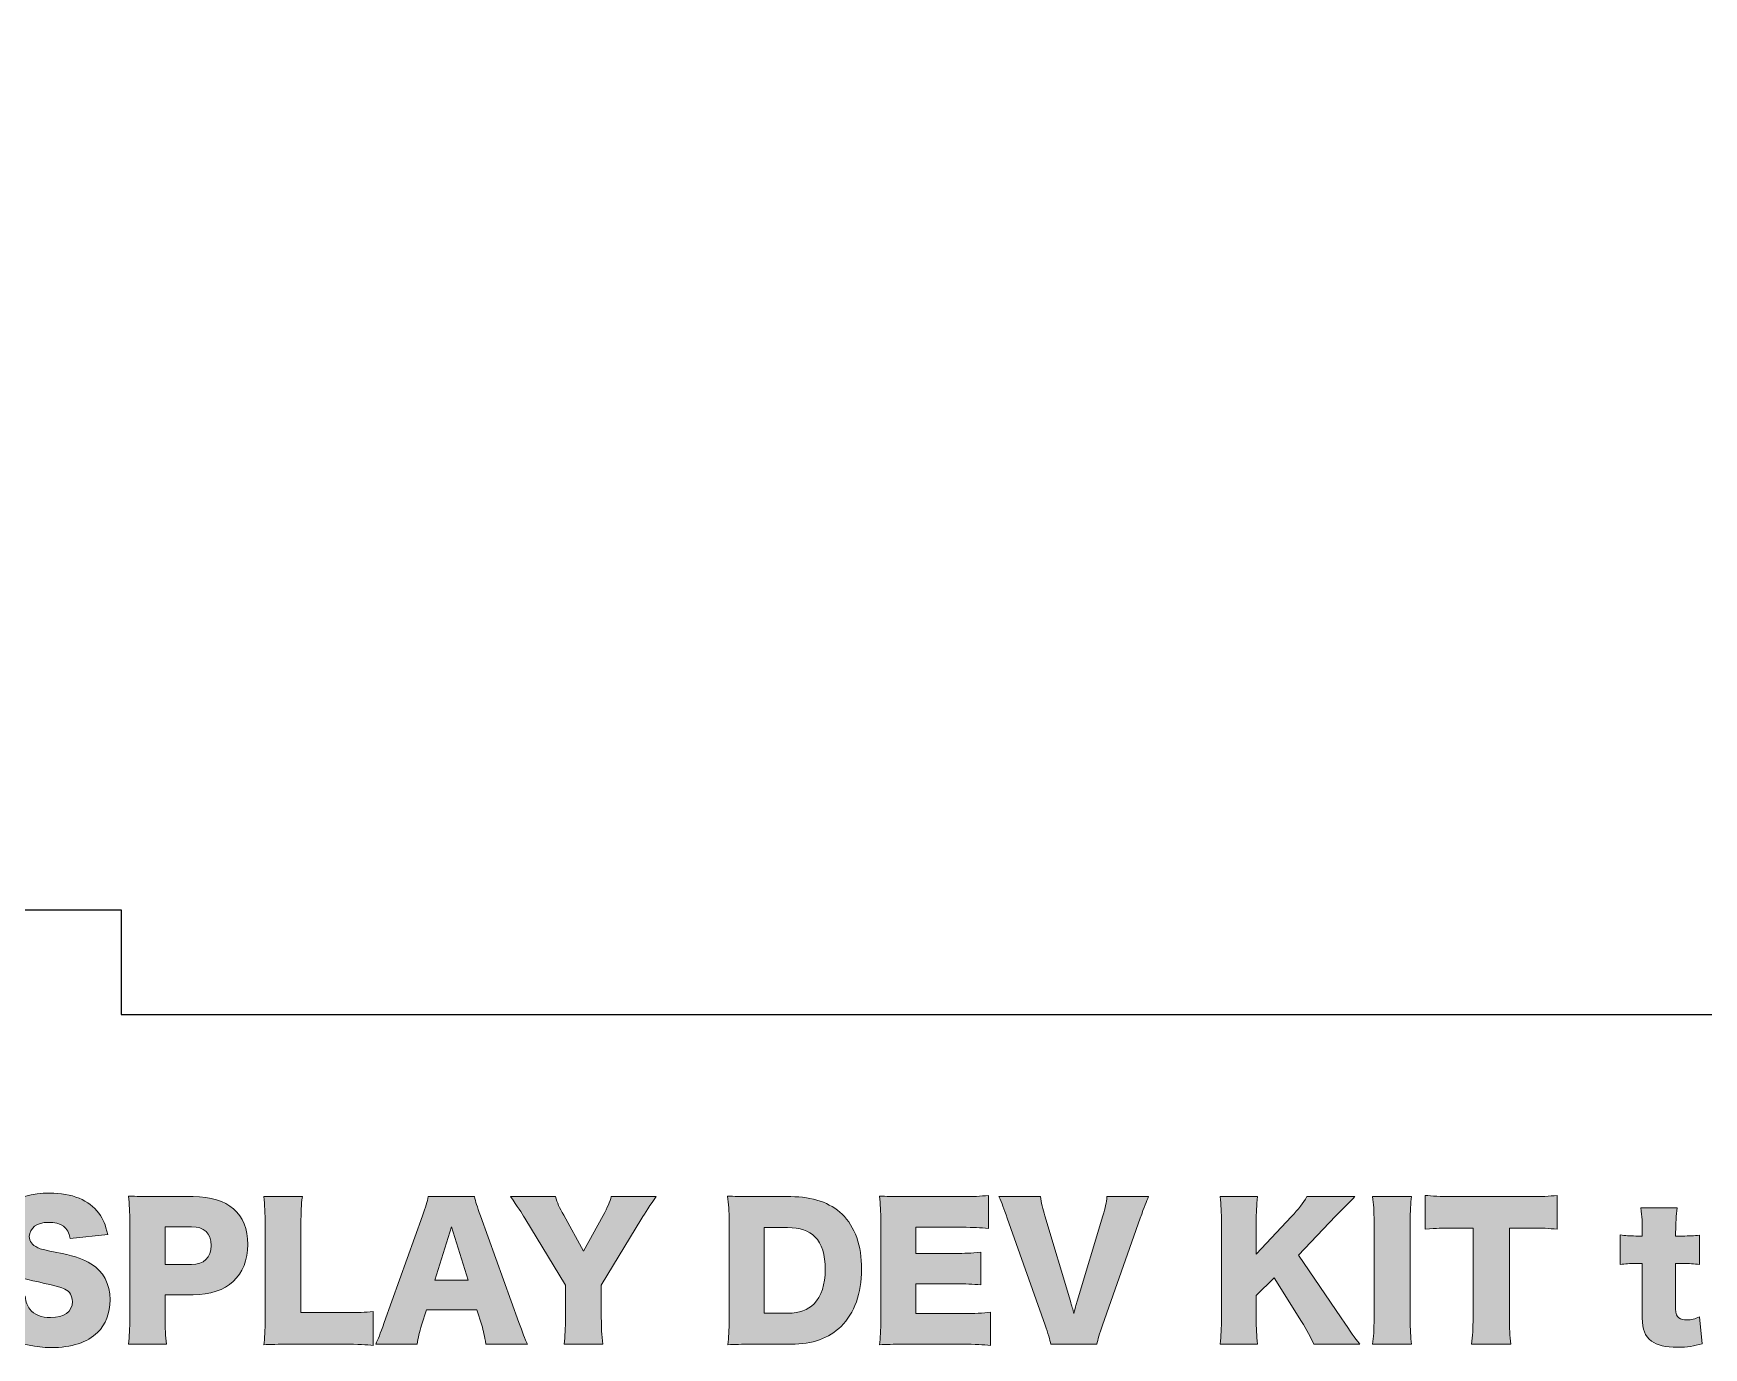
# Model space of a CAD drawing. Header units: millimetres. Extents: x 0 to 430, y 0 to 299.
# Drawn here: x 352.67 to 392.52, y 1.74 to 33.09 of the extents above; entities that cross this region are included whole.
import ezdxf

# ---------------------------------------------------------------- set-up
doc = ezdxf.new("R2010")
doc.units = ezdxf.units.MM
doc.header["$MEASUREMENT"] = 0
doc.layers.get('0').update_dxf_attribs({"lineweight": 0})

# ---------------------------------------------------------------- blocks, each defined once
blk = doc.blocks.new('Block_5')
at = {"true_color": 0x000000, "transparency": 33554687}
h = blk.add_hatch(color=18, dxfattribs=at)
h.dxf.hatch_style = 2
edge = h.paths.add_edge_path()
edge.add_spline(control_points=[(352.472, 2.969), (352.489, 2.816), (352.519, 2.74), (352.582, 2.656), (352.684, 2.529), (352.862, 2.457), (353.077, 2.457), (353.403, 2.457), (353.598, 2.601), (353.598, 2.838), (353.598, 2.969), (353.53, 3.083), (353.42, 3.134), (353.331, 3.176), (353.225, 3.206), (352.785, 3.307), (352.396, 3.392), (352.261, 3.443), (352.104, 3.553), (351.838, 3.739), (351.694, 4.022), (351.694, 4.365), (351.694, 5.017), (352.218, 5.427), (353.052, 5.427), (353.589, 5.427), (354, 5.262), (354.228, 4.945), (354.334, 4.805), (354.385, 4.678), (354.44, 4.437), (354.44, 4.437), (353.543, 4.34), (353.543, 4.34), (353.492, 4.615), (353.34, 4.729), (353.018, 4.729), (352.76, 4.729), (352.569, 4.589), (352.569, 4.395), (352.569, 4.276), (352.633, 4.188), (352.769, 4.124), (352.853, 4.086), (352.853, 4.086), (353.352, 3.984), (353.674, 3.917), (353.877, 3.845), (354.038, 3.743), (354.342, 3.553), (354.495, 3.269), (354.495, 2.88), (354.495, 2.563), (354.393, 2.292), (354.199, 2.102), (353.953, 1.864), (353.581, 1.742), (353.086, 1.742), (352.726, 1.742), (352.371, 1.818), (352.142, 1.949), (351.931, 2.068), (351.774, 2.25), (351.685, 2.491), (351.643, 2.592), (351.622, 2.69), (351.592, 2.884), (351.592, 2.884), (352.472, 2.969), (352.472, 2.969)], knot_values=[0, 0, 0, 0, 1, 1, 1, 2, 2, 2, 3, 3, 3, 4, 4, 4, 5, 5, 5, 6, 6, 6, 7, 7, 7, 8, 8, 8, 9, 9, 9, 10, 10, 10, 11, 11, 11, 12, 12, 12, 13, 13, 13, 14, 14, 14, 15, 15, 15, 16, 16, 16, 17, 17, 17, 18, 18, 18, 19, 19, 19, 20, 20, 20, 21, 21, 21, 22, 22, 22, 23, 23, 23, 23], degree=3, periodic=0)
h = blk.add_hatch(color=18, dxfattribs=at)
h.dxf.hatch_style = 2
edge = h.paths.add_edge_path()
edge.add_spline(control_points=[(356.439, 3.722), (356.735, 3.722), (356.908, 3.887), (356.908, 4.179), (356.908, 4.471), (356.743, 4.623), (356.439, 4.623), (356.439, 4.623), (355.808, 4.623), (355.808, 4.623), (355.808, 4.623), (355.808, 3.722), (355.808, 3.722), (355.808, 3.722), (356.439, 3.722), (356.439, 3.722)], knot_values=[0, 0, 0, 0, 1, 1, 1, 2, 2, 2, 3, 3, 3, 4, 4, 4, 5, 5, 5, 5], degree=3, periodic=0)
edge = h.paths.add_edge_path()
edge.add_spline(control_points=[(354.932, 1.822), (354.958, 2.008), (354.966, 2.199), (354.966, 2.448), (354.966, 2.448), (354.966, 4.737), (354.966, 4.737), (354.966, 4.966), (354.958, 5.156), (354.932, 5.355), (355.131, 5.347), (355.284, 5.342), (355.554, 5.342), (355.554, 5.342), (356.481, 5.342), (356.481, 5.342), (357.319, 5.342), (357.78, 4.941), (357.78, 4.204), (357.78, 3.451), (357.298, 3.003), (356.477, 3.003), (356.477, 3.003), (355.808, 3.003), (355.808, 3.003), (355.808, 3.003), (355.808, 2.461), (355.808, 2.461), (355.808, 2.211), (355.821, 2.004), (355.842, 1.822), (355.842, 1.822), (354.932, 1.822), (354.932, 1.822)], knot_values=[0, 0, 0, 0, 1, 1, 1, 2, 2, 2, 3, 3, 3, 4, 4, 4, 5, 5, 5, 6, 6, 6, 7, 7, 7, 8, 8, 8, 9, 9, 9, 10, 10, 10, 11, 11, 11, 11], degree=3, periodic=0)
h = blk.add_hatch(color=18, dxfattribs=at)
h.dxf.hatch_style = 2
edge = h.paths.add_edge_path()
edge.add_spline(control_points=[(358.788, 1.822), (358.496, 1.822), (358.323, 1.818), (358.162, 1.809), (358.187, 1.958), (358.196, 2.144), (358.196, 2.427), (358.196, 2.427), (358.196, 4.661), (358.196, 4.661), (358.196, 4.957), (358.187, 5.139), (358.162, 5.342), (358.162, 5.342), (359.085, 5.342), (359.085, 5.342), (359.055, 5.123), (359.051, 5.004), (359.051, 4.674), (359.051, 4.674), (359.051, 2.575), (359.051, 2.575), (359.051, 2.575), (360.075, 2.575), (360.075, 2.575), (360.434, 2.575), (360.578, 2.58), (360.777, 2.605), (360.777, 2.605), (360.777, 1.792), (360.777, 1.792), (360.62, 1.814), (360.413, 1.822), (360.075, 1.822), (360.075, 1.822), (358.788, 1.822), (358.788, 1.822)], knot_values=[0, 0, 0, 0, 1, 1, 1, 2, 2, 2, 3, 3, 3, 4, 4, 4, 5, 5, 5, 6, 6, 6, 7, 7, 7, 8, 8, 8, 9, 9, 9, 10, 10, 10, 11, 11, 11, 12, 12, 12, 12], degree=3, periodic=0)
h = blk.add_hatch(color=18, dxfattribs=at)
h.dxf.hatch_style = 2
edge = h.paths.add_edge_path()
edge.add_spline(control_points=[(362.64, 4.619), (362.64, 4.619), (362.247, 3.35), (362.247, 3.35), (362.247, 3.35), (363.042, 3.35), (363.042, 3.35), (363.042, 3.35), (362.64, 4.619), (362.64, 4.619)], knot_values=[0, 0, 0, 0, 1, 1, 1, 2, 2, 2, 3, 3, 3, 3], degree=3, periodic=0)
edge = h.paths.add_edge_path()
edge.add_spline(control_points=[(363.465, 1.822), (363.432, 2.025), (363.406, 2.135), (363.364, 2.279), (363.364, 2.279), (363.25, 2.639), (363.25, 2.639), (363.25, 2.639), (362.043, 2.639), (362.043, 2.639), (362.043, 2.639), (361.929, 2.279), (361.929, 2.279), (361.874, 2.11), (361.845, 1.979), (361.824, 1.822), (361.824, 1.822), (360.834, 1.822), (360.834, 1.822), (360.897, 1.949), (360.935, 2.051), (361.036, 2.339), (361.036, 2.339), (361.95, 4.885), (361.95, 4.885), (362.027, 5.093), (362.065, 5.22), (362.086, 5.342), (362.086, 5.342), (363.19, 5.342), (363.19, 5.342), (363.22, 5.22), (363.25, 5.11), (363.334, 4.885), (363.334, 4.885), (364.252, 2.339), (364.252, 2.339), (364.333, 2.114), (364.4, 1.941), (364.455, 1.822), (364.455, 1.822), (363.465, 1.822), (363.465, 1.822)], knot_values=[0, 0, 0, 0, 1, 1, 1, 2, 2, 2, 3, 3, 3, 4, 4, 4, 5, 5, 5, 6, 6, 6, 7, 7, 7, 8, 8, 8, 9, 9, 9, 10, 10, 10, 11, 11, 11, 12, 12, 12, 13, 13, 13, 14, 14, 14, 14], degree=3, periodic=0)
h = blk.add_hatch(color=18, dxfattribs=at)
h.dxf.hatch_style = 2
edge = h.paths.add_edge_path()
edge.add_spline(control_points=[(366.217, 2.448), (366.217, 2.228), (366.226, 2.042), (366.251, 1.822), (366.251, 1.822), (365.329, 1.822), (365.329, 1.822), (365.35, 2.017), (365.363, 2.211), (365.363, 2.448), (365.363, 2.448), (365.363, 3.231), (365.363, 3.231), (365.363, 3.231), (364.389, 4.83), (364.389, 4.83), (364.313, 4.962), (364.22, 5.101), (364.051, 5.342), (364.051, 5.342), (365.121, 5.342), (365.121, 5.342), (365.168, 5.194), (365.214, 5.084), (365.32, 4.898), (365.32, 4.898), (365.79, 4.039), (365.79, 4.039), (365.79, 4.039), (366.26, 4.894), (366.26, 4.894), (366.365, 5.088), (366.425, 5.22), (366.454, 5.342), (366.454, 5.342), (367.525, 5.342), (367.525, 5.342), (367.402, 5.165), (367.241, 4.923), (367.186, 4.83), (367.186, 4.83), (366.217, 3.231), (366.217, 3.231), (366.217, 3.231), (366.217, 2.448), (366.217, 2.448)], knot_values=[0, 0, 0, 0, 1, 1, 1, 2, 2, 2, 3, 3, 3, 4, 4, 4, 5, 5, 5, 6, 6, 6, 7, 7, 7, 8, 8, 8, 9, 9, 9, 10, 10, 10, 11, 11, 11, 12, 12, 12, 13, 13, 13, 14, 14, 14, 15, 15, 15, 15], degree=3, periodic=0)
h = blk.add_hatch(color=18, dxfattribs=at)
h.dxf.hatch_style = 2
edge = h.paths.add_edge_path()
edge.add_spline(control_points=[(370.671, 2.563), (370.946, 2.563), (371.141, 2.634), (371.293, 2.787), (371.466, 2.965), (371.559, 3.248), (371.559, 3.599), (371.559, 3.959), (371.479, 4.221), (371.314, 4.386), (371.166, 4.534), (370.963, 4.602), (370.658, 4.602), (370.658, 4.602), (370.104, 4.602), (370.104, 4.602), (370.104, 4.602), (370.104, 2.563), (370.104, 2.563), (370.104, 2.563), (370.671, 2.563), (370.671, 2.563)], knot_values=[0, 0, 0, 0, 1, 1, 1, 2, 2, 2, 3, 3, 3, 4, 4, 4, 5, 5, 5, 6, 6, 6, 7, 7, 7, 7], degree=3, periodic=0)
edge = h.paths.add_edge_path()
edge.add_spline(control_points=[(369.266, 4.733), (369.266, 5.021), (369.258, 5.16), (369.228, 5.355), (369.397, 5.347), (369.503, 5.342), (369.854, 5.342), (369.854, 5.342), (370.739, 5.342), (370.739, 5.342), (371.259, 5.342), (371.678, 5.199), (371.961, 4.923), (372.27, 4.619), (372.427, 4.175), (372.427, 3.612), (372.427, 3.032), (372.258, 2.567), (371.936, 2.245), (371.653, 1.966), (371.251, 1.822), (370.747, 1.822), (370.747, 1.822), (369.854, 1.822), (369.854, 1.822), (369.528, 1.822), (369.41, 1.818), (369.232, 1.809), (369.258, 1.996), (369.266, 2.135), (369.266, 2.427), (369.266, 2.427), (369.266, 4.733), (369.266, 4.733)], knot_values=[0, 0, 0, 0, 1, 1, 1, 2, 2, 2, 3, 3, 3, 4, 4, 4, 5, 5, 5, 6, 6, 6, 7, 7, 7, 8, 8, 8, 9, 9, 9, 10, 10, 10, 11, 11, 11, 11], degree=3, periodic=0)
h = blk.add_hatch(color=18, dxfattribs=at)
h.dxf.hatch_style = 2
edge = h.paths.add_edge_path()
edge.add_spline(control_points=[(375.505, 1.792), (375.323, 1.814), (375.17, 1.822), (374.806, 1.822), (374.806, 1.822), (373.474, 1.822), (373.474, 1.822), (373.152, 1.822), (373.034, 1.818), (372.851, 1.809), (372.877, 1.979), (372.886, 2.135), (372.886, 2.427), (372.886, 2.427), (372.886, 4.737), (372.886, 4.737), (372.886, 5), (372.877, 5.148), (372.851, 5.355), (373.025, 5.347), (373.144, 5.342), (373.474, 5.342), (373.474, 5.342), (374.823, 5.342), (374.823, 5.342), (375.111, 5.342), (375.255, 5.351), (375.454, 5.372), (375.454, 5.372), (375.454, 4.581), (375.454, 4.581), (375.259, 4.602), (375.107, 4.611), (374.823, 4.611), (374.823, 4.611), (373.723, 4.611), (373.723, 4.611), (373.723, 4.611), (373.723, 3.988), (373.723, 3.988), (373.723, 3.988), (374.637, 3.988), (374.637, 3.988), (374.916, 3.988), (375.018, 3.993), (375.272, 4.018), (375.272, 4.018), (375.272, 3.235), (375.272, 3.235), (375.073, 3.257), (374.929, 3.265), (374.637, 3.265), (374.637, 3.265), (373.723, 3.265), (373.723, 3.265), (373.723, 3.265), (373.723, 2.554), (373.723, 2.554), (373.723, 2.554), (374.815, 2.554), (374.815, 2.554), (375.136, 2.554), (375.323, 2.563), (375.505, 2.584), (375.505, 2.584), (375.505, 1.792), (375.505, 1.792)], knot_values=[0, 0, 0, 0, 1, 1, 1, 2, 2, 2, 3, 3, 3, 4, 4, 4, 5, 5, 5, 6, 6, 6, 7, 7, 7, 8, 8, 8, 9, 9, 9, 10, 10, 10, 11, 11, 11, 12, 12, 12, 13, 13, 13, 14, 14, 14, 15, 15, 15, 16, 16, 16, 17, 17, 17, 18, 18, 18, 19, 19, 19, 20, 20, 20, 21, 21, 21, 22, 22, 22, 22], degree=3, periodic=0)
h = blk.add_hatch(color=18, dxfattribs=at)
h.dxf.hatch_style = 2
edge = h.paths.add_edge_path()
edge.add_spline(control_points=[(377.41, 2.85), (377.444, 2.736), (377.444, 2.736), (377.491, 2.558), (377.541, 2.745), (377.55, 2.77), (377.571, 2.85), (377.571, 2.85), (378.184, 4.885), (378.184, 4.885), (378.239, 5.08), (378.269, 5.199), (378.282, 5.342), (378.282, 5.342), (379.276, 5.342), (379.276, 5.342), (379.217, 5.216), (379.179, 5.118), (379.073, 4.826), (379.073, 4.826), (378.176, 2.279), (378.176, 2.279), (378.104, 2.072), (378.062, 1.928), (378.04, 1.822), (378.04, 1.822), (376.94, 1.822), (376.94, 1.822), (376.919, 1.932), (376.877, 2.076), (376.805, 2.279), (376.805, 2.279), (375.904, 4.826), (375.904, 4.826), (375.819, 5.072), (375.777, 5.177), (375.705, 5.342), (375.705, 5.342), (376.695, 5.342), (376.695, 5.342), (376.712, 5.207), (376.75, 5.042), (376.797, 4.885), (376.797, 4.885), (377.41, 2.85), (377.41, 2.85)], knot_values=[0, 0, 0, 0, 1, 1, 1, 2, 2, 2, 3, 3, 3, 4, 4, 4, 5, 5, 5, 6, 6, 6, 7, 7, 7, 8, 8, 8, 9, 9, 9, 10, 10, 10, 11, 11, 11, 12, 12, 12, 13, 13, 13, 14, 14, 14, 15, 15, 15, 15], degree=3, periodic=0)
h = blk.add_hatch(color=18, dxfattribs=at)
h.dxf.hatch_style = 2
edge = h.paths.add_edge_path()
edge.add_spline(control_points=[(383.87, 2.448), (384.119, 2.076), (384.174, 2), (384.318, 1.822), (384.318, 1.822), (383.218, 1.822), (383.218, 1.822), (383.158, 1.958), (383.036, 2.182), (382.926, 2.36), (382.926, 2.36), (382.27, 3.409), (382.27, 3.409), (382.27, 3.409), (381.843, 2.981), (381.843, 2.981), (381.843, 2.981), (381.843, 2.448), (381.843, 2.448), (381.843, 2.186), (381.851, 2.046), (381.877, 1.822), (381.877, 1.822), (380.979, 1.822), (380.979, 1.822), (381.005, 2.038), (381.014, 2.195), (381.014, 2.448), (381.014, 2.448), (381.014, 4.716), (381.014, 4.716), (381.014, 4.974), (381.005, 5.139), (380.979, 5.342), (380.979, 5.342), (381.877, 5.342), (381.877, 5.342), (381.851, 5.123), (381.843, 4.983), (381.843, 4.716), (381.843, 4.716), (381.843, 3.967), (381.843, 3.967), (381.843, 3.967), (382.685, 4.869), (382.685, 4.869), (382.85, 5.042), (382.96, 5.186), (383.053, 5.342), (383.053, 5.342), (384.195, 5.342), (384.195, 5.342), (384.119, 5.266), (384.089, 5.232), (384.03, 5.173), (383.81, 4.953), (383.81, 4.953), (383.734, 4.877), (383.734, 4.877), (382.85, 3.95), (382.85, 3.95), (382.85, 3.95), (383.87, 2.448), (383.87, 2.448)], knot_values=[0, 0, 0, 0, 1, 1, 1, 2, 2, 2, 3, 3, 3, 4, 4, 4, 5, 5, 5, 6, 6, 6, 7, 7, 7, 8, 8, 8, 9, 9, 9, 10, 10, 10, 11, 11, 11, 12, 12, 12, 13, 13, 13, 14, 14, 14, 15, 15, 15, 16, 16, 16, 17, 17, 17, 18, 18, 18, 19, 19, 19, 20, 20, 20, 21, 21, 21, 21], degree=3, periodic=0)
h = blk.add_hatch(color=18, dxfattribs=at)
h.dxf.hatch_style = 2
edge = h.paths.add_edge_path()
edge.add_spline(control_points=[(385.551, 5.342), (385.526, 5.169), (385.517, 5.025), (385.517, 4.716), (385.517, 4.716), (385.517, 2.448), (385.517, 2.448), (385.517, 2.156), (385.526, 2), (385.551, 1.822), (385.551, 1.822), (384.62, 1.822), (384.62, 1.822), (384.645, 1.987), (384.654, 2.165), (384.654, 2.448), (384.654, 2.448), (384.654, 4.716), (384.654, 4.716), (384.654, 5.034), (384.645, 5.156), (384.62, 5.342), (384.62, 5.342), (385.551, 5.342), (385.551, 5.342)], knot_values=[0, 0, 0, 0, 1, 1, 1, 2, 2, 2, 3, 3, 3, 4, 4, 4, 5, 5, 5, 6, 6, 6, 7, 7, 7, 8, 8, 8, 8], degree=3, periodic=0)
h = blk.add_hatch(color=18, dxfattribs=at)
h.dxf.hatch_style = 2
edge = h.paths.add_edge_path()
edge.add_spline(control_points=[(387.883, 2.461), (387.883, 2.207), (387.891, 2.021), (387.917, 1.822), (387.917, 1.822), (386.982, 1.822), (386.982, 1.822), (387.007, 2.021), (387.016, 2.195), (387.016, 2.461), (387.016, 2.461), (387.016, 4.593), (387.016, 4.593), (387.016, 4.593), (386.516, 4.593), (386.516, 4.593), (386.25, 4.593), (386.178, 4.589), (385.877, 4.564), (385.877, 4.564), (385.877, 5.372), (385.877, 5.372), (386.017, 5.355), (386.25, 5.342), (386.508, 5.342), (386.508, 5.342), (388.361, 5.342), (388.361, 5.342), (388.657, 5.342), (388.826, 5.351), (389.021, 5.372), (389.021, 5.372), (389.021, 4.564), (389.021, 4.564), (388.831, 4.585), (388.666, 4.593), (388.361, 4.593), (388.361, 4.593), (387.883, 4.593), (387.883, 4.593), (387.883, 4.593), (387.883, 2.461), (387.883, 2.461)], knot_values=[0, 0, 0, 0, 1, 1, 1, 2, 2, 2, 3, 3, 3, 4, 4, 4, 5, 5, 5, 6, 6, 6, 7, 7, 7, 8, 8, 8, 9, 9, 9, 10, 10, 10, 11, 11, 11, 12, 12, 12, 13, 13, 13, 14, 14, 14, 14], degree=3, periodic=0)
h = blk.add_hatch(color=18, dxfattribs=at)
h.dxf.hatch_style = 2
edge = h.paths.add_edge_path()
edge.add_spline(control_points=[(391.055, 4.492), (391.055, 4.704), (391.046, 4.873), (391.021, 5.072), (391.021, 5.072), (391.884, 5.072), (391.884, 5.072), (391.863, 4.898), (391.85, 4.695), (391.85, 4.492), (391.85, 4.492), (391.85, 4.403), (391.85, 4.403), (391.85, 4.403), (392.002, 4.403), (392.002, 4.403), (392.188, 4.403), (392.286, 4.407), (392.417, 4.424), (392.417, 4.424), (392.417, 3.722), (392.417, 3.722), (392.29, 3.739), (392.18, 3.747), (392.028, 3.747), (392.028, 3.747), (391.85, 3.747), (391.85, 3.747), (391.85, 3.747), (391.85, 2.664), (391.85, 2.664), (391.85, 2.546), (391.871, 2.486), (391.926, 2.448), (391.973, 2.419), (392.041, 2.402), (392.121, 2.402), (392.231, 2.402), (392.311, 2.423), (392.417, 2.478), (392.417, 2.478), (392.481, 1.835), (392.481, 1.835), (392.29, 1.776), (392.125, 1.75), (391.897, 1.75), (391.609, 1.75), (391.41, 1.797), (391.275, 1.898), (391.114, 2.021), (391.055, 2.165), (391.055, 2.453), (391.055, 2.453), (391.055, 3.747), (391.055, 3.747), (391.055, 3.747), (390.894, 3.747), (390.894, 3.747), (390.758, 3.747), (390.648, 3.739), (390.526, 3.722), (390.526, 3.722), (390.526, 4.429), (390.526, 4.429), (390.648, 4.411), (390.754, 4.403), (390.902, 4.403), (390.902, 4.403), (391.055, 4.403), (391.055, 4.403), (391.055, 4.403), (391.055, 4.492), (391.055, 4.492)], knot_values=[0, 0, 0, 0, 1, 1, 1, 2, 2, 2, 3, 3, 3, 4, 4, 4, 5, 5, 5, 6, 6, 6, 7, 7, 7, 8, 8, 8, 9, 9, 9, 10, 10, 10, 11, 11, 11, 12, 12, 12, 13, 13, 13, 14, 14, 14, 15, 15, 15, 16, 16, 16, 17, 17, 17, 18, 18, 18, 19, 19, 19, 20, 20, 20, 21, 21, 21, 22, 22, 22, 23, 23, 23, 24, 24, 24, 24], degree=3, periodic=0)
for points, knots in [([(352.472, 2.969), (352.489, 2.816), (352.519, 2.74), (352.582, 2.656), (352.684, 2.529), (352.862, 2.457), (353.077, 2.457), (353.403, 2.457), (353.598, 2.601), (353.598, 2.838), (353.598, 2.969), (353.53, 3.083), (353.42, 3.134), (353.331, 3.176), (353.225, 3.206), (352.785, 3.307), (352.396, 3.392), (352.261, 3.443), (352.104, 3.553), (351.838, 3.739), (351.694, 4.022), (351.694, 4.365), (351.694, 5.017), (352.218, 5.427), (353.052, 5.427), (353.589, 5.427), (354, 5.262), (354.228, 4.945), (354.334, 4.805), (354.385, 4.678), (354.44, 4.437), (354.44, 4.437), (353.543, 4.34), (353.543, 4.34), (353.492, 4.615), (353.34, 4.729), (353.018, 4.729), (352.76, 4.729), (352.569, 4.589), (352.569, 4.395), (352.569, 4.276), (352.633, 4.188), (352.769, 4.124), (352.853, 4.086), (352.853, 4.086), (353.352, 3.984), (353.674, 3.917), (353.877, 3.845), (354.038, 3.743), (354.342, 3.553), (354.495, 3.269), (354.495, 2.88), (354.495, 2.563), (354.393, 2.292), (354.199, 2.102), (353.953, 1.864), (353.581, 1.742), (353.086, 1.742), (352.726, 1.742), (352.371, 1.818), (352.142, 1.949), (351.931, 2.068), (351.774, 2.25), (351.685, 2.491), (351.643, 2.592), (351.622, 2.69), (351.592, 2.884), (351.592, 2.884), (352.472, 2.969), (352.472, 2.969)], [0, 0, 0, 0, 1, 1, 1, 2, 2, 2, 3, 3, 3, 4, 4, 4, 5, 5, 5, 6, 6, 6, 7, 7, 7, 8, 8, 8, 9, 9, 9, 10, 10, 10, 11, 11, 11, 12, 12, 12, 13, 13, 13, 14, 14, 14, 15, 15, 15, 16, 16, 16, 17, 17, 17, 18, 18, 18, 19, 19, 19, 20, 20, 20, 21, 21, 21, 22, 22, 22, 23, 23, 23, 23]), ([(354.932, 1.822), (354.958, 2.008), (354.966, 2.199), (354.966, 2.448), (354.966, 2.448), (354.966, 4.737), (354.966, 4.737), (354.966, 4.966), (354.958, 5.156), (354.932, 5.355), (355.131, 5.347), (355.284, 5.342), (355.554, 5.342), (355.554, 5.342), (356.481, 5.342), (356.481, 5.342), (357.319, 5.342), (357.78, 4.941), (357.78, 4.204), (357.78, 3.451), (357.298, 3.003), (356.477, 3.003), (356.477, 3.003), (355.808, 3.003), (355.808, 3.003), (355.808, 3.003), (355.808, 2.461), (355.808, 2.461), (355.808, 2.211), (355.821, 2.004), (355.842, 1.822), (355.842, 1.822), (354.932, 1.822), (354.932, 1.822)], [0, 0, 0, 0, 1, 1, 1, 2, 2, 2, 3, 3, 3, 4, 4, 4, 5, 5, 5, 6, 6, 6, 7, 7, 7, 8, 8, 8, 9, 9, 9, 10, 10, 10, 11, 11, 11, 11]), ([(358.788, 1.822), (358.496, 1.822), (358.323, 1.818), (358.162, 1.809), (358.187, 1.958), (358.196, 2.144), (358.196, 2.427), (358.196, 2.427), (358.196, 4.661), (358.196, 4.661), (358.196, 4.957), (358.187, 5.139), (358.162, 5.342), (358.162, 5.342), (359.085, 5.342), (359.085, 5.342), (359.055, 5.123), (359.051, 5.004), (359.051, 4.674), (359.051, 4.674), (359.051, 2.575), (359.051, 2.575), (359.051, 2.575), (360.075, 2.575), (360.075, 2.575), (360.434, 2.575), (360.578, 2.58), (360.777, 2.605), (360.777, 2.605), (360.777, 1.792), (360.777, 1.792), (360.62, 1.814), (360.413, 1.822), (360.075, 1.822), (360.075, 1.822), (358.788, 1.822), (358.788, 1.822)], [0, 0, 0, 0, 1, 1, 1, 2, 2, 2, 3, 3, 3, 4, 4, 4, 5, 5, 5, 6, 6, 6, 7, 7, 7, 8, 8, 8, 9, 9, 9, 10, 10, 10, 11, 11, 11, 12, 12, 12, 12]), ([(363.465, 1.822), (363.432, 2.025), (363.406, 2.135), (363.364, 2.279), (363.364, 2.279), (363.25, 2.639), (363.25, 2.639), (363.25, 2.639), (362.043, 2.639), (362.043, 2.639), (362.043, 2.639), (361.929, 2.279), (361.929, 2.279), (361.874, 2.11), (361.845, 1.979), (361.824, 1.822), (361.824, 1.822), (360.834, 1.822), (360.834, 1.822), (360.897, 1.949), (360.935, 2.051), (361.036, 2.339), (361.036, 2.339), (361.95, 4.885), (361.95, 4.885), (362.027, 5.093), (362.065, 5.22), (362.086, 5.342), (362.086, 5.342), (363.19, 5.342), (363.19, 5.342), (363.22, 5.22), (363.25, 5.11), (363.334, 4.885), (363.334, 4.885), (364.252, 2.339), (364.252, 2.339), (364.333, 2.114), (364.4, 1.941), (364.455, 1.822), (364.455, 1.822), (363.465, 1.822), (363.465, 1.822)], [0, 0, 0, 0, 1, 1, 1, 2, 2, 2, 3, 3, 3, 4, 4, 4, 5, 5, 5, 6, 6, 6, 7, 7, 7, 8, 8, 8, 9, 9, 9, 10, 10, 10, 11, 11, 11, 12, 12, 12, 13, 13, 13, 14, 14, 14, 14]), ([(366.217, 2.448), (366.217, 2.228), (366.226, 2.042), (366.251, 1.822), (366.251, 1.822), (365.329, 1.822), (365.329, 1.822), (365.35, 2.017), (365.363, 2.211), (365.363, 2.448), (365.363, 2.448), (365.363, 3.231), (365.363, 3.231), (365.363, 3.231), (364.389, 4.83), (364.389, 4.83), (364.313, 4.962), (364.22, 5.101), (364.051, 5.342), (364.051, 5.342), (365.121, 5.342), (365.121, 5.342), (365.168, 5.194), (365.214, 5.084), (365.32, 4.898), (365.32, 4.898), (365.79, 4.039), (365.79, 4.039), (365.79, 4.039), (366.26, 4.894), (366.26, 4.894), (366.365, 5.088), (366.425, 5.22), (366.454, 5.342), (366.454, 5.342), (367.525, 5.342), (367.525, 5.342), (367.402, 5.165), (367.241, 4.923), (367.186, 4.83), (367.186, 4.83), (366.217, 3.231), (366.217, 3.231), (366.217, 3.231), (366.217, 2.448), (366.217, 2.448)], [0, 0, 0, 0, 1, 1, 1, 2, 2, 2, 3, 3, 3, 4, 4, 4, 5, 5, 5, 6, 6, 6, 7, 7, 7, 8, 8, 8, 9, 9, 9, 10, 10, 10, 11, 11, 11, 12, 12, 12, 13, 13, 13, 14, 14, 14, 15, 15, 15, 15]), ([(369.266, 4.733), (369.266, 5.021), (369.258, 5.16), (369.228, 5.355), (369.397, 5.347), (369.503, 5.342), (369.854, 5.342), (369.854, 5.342), (370.739, 5.342), (370.739, 5.342), (371.259, 5.342), (371.678, 5.199), (371.961, 4.923), (372.27, 4.619), (372.427, 4.175), (372.427, 3.612), (372.427, 3.032), (372.258, 2.567), (371.936, 2.245), (371.653, 1.966), (371.251, 1.822), (370.747, 1.822), (370.747, 1.822), (369.854, 1.822), (369.854, 1.822), (369.528, 1.822), (369.41, 1.818), (369.232, 1.809), (369.258, 1.996), (369.266, 2.135), (369.266, 2.427), (369.266, 2.427), (369.266, 4.733), (369.266, 4.733)], [0, 0, 0, 0, 1, 1, 1, 2, 2, 2, 3, 3, 3, 4, 4, 4, 5, 5, 5, 6, 6, 6, 7, 7, 7, 8, 8, 8, 9, 9, 9, 10, 10, 10, 11, 11, 11, 11]), ([(375.505, 1.792), (375.323, 1.814), (375.17, 1.822), (374.806, 1.822), (374.806, 1.822), (373.474, 1.822), (373.474, 1.822), (373.152, 1.822), (373.034, 1.818), (372.851, 1.809), (372.877, 1.979), (372.886, 2.135), (372.886, 2.427), (372.886, 2.427), (372.886, 4.737), (372.886, 4.737), (372.886, 5), (372.877, 5.148), (372.851, 5.355), (373.025, 5.347), (373.144, 5.342), (373.474, 5.342), (373.474, 5.342), (374.823, 5.342), (374.823, 5.342), (375.111, 5.342), (375.255, 5.351), (375.454, 5.372), (375.454, 5.372), (375.454, 4.581), (375.454, 4.581), (375.259, 4.602), (375.107, 4.611), (374.823, 4.611), (374.823, 4.611), (373.723, 4.611), (373.723, 4.611), (373.723, 4.611), (373.723, 3.988), (373.723, 3.988), (373.723, 3.988), (374.637, 3.988), (374.637, 3.988), (374.916, 3.988), (375.018, 3.993), (375.272, 4.018), (375.272, 4.018), (375.272, 3.235), (375.272, 3.235), (375.073, 3.257), (374.929, 3.265), (374.637, 3.265), (374.637, 3.265), (373.723, 3.265), (373.723, 3.265), (373.723, 3.265), (373.723, 2.554), (373.723, 2.554), (373.723, 2.554), (374.815, 2.554), (374.815, 2.554), (375.136, 2.554), (375.323, 2.563), (375.505, 2.584), (375.505, 2.584), (375.505, 1.792), (375.505, 1.792)], [0, 0, 0, 0, 1, 1, 1, 2, 2, 2, 3, 3, 3, 4, 4, 4, 5, 5, 5, 6, 6, 6, 7, 7, 7, 8, 8, 8, 9, 9, 9, 10, 10, 10, 11, 11, 11, 12, 12, 12, 13, 13, 13, 14, 14, 14, 15, 15, 15, 16, 16, 16, 17, 17, 17, 18, 18, 18, 19, 19, 19, 20, 20, 20, 21, 21, 21, 22, 22, 22, 22]), ([(377.41, 2.85), (377.444, 2.736), (377.444, 2.736), (377.491, 2.558), (377.541, 2.745), (377.55, 2.77), (377.571, 2.85), (377.571, 2.85), (378.184, 4.885), (378.184, 4.885), (378.239, 5.08), (378.269, 5.199), (378.282, 5.342), (378.282, 5.342), (379.276, 5.342), (379.276, 5.342), (379.217, 5.216), (379.179, 5.118), (379.073, 4.826), (379.073, 4.826), (378.176, 2.279), (378.176, 2.279), (378.104, 2.072), (378.062, 1.928), (378.04, 1.822), (378.04, 1.822), (376.94, 1.822), (376.94, 1.822), (376.919, 1.932), (376.877, 2.076), (376.805, 2.279), (376.805, 2.279), (375.904, 4.826), (375.904, 4.826), (375.819, 5.072), (375.777, 5.177), (375.705, 5.342), (375.705, 5.342), (376.695, 5.342), (376.695, 5.342), (376.712, 5.207), (376.75, 5.042), (376.797, 4.885), (376.797, 4.885), (377.41, 2.85), (377.41, 2.85)], [0, 0, 0, 0, 1, 1, 1, 2, 2, 2, 3, 3, 3, 4, 4, 4, 5, 5, 5, 6, 6, 6, 7, 7, 7, 8, 8, 8, 9, 9, 9, 10, 10, 10, 11, 11, 11, 12, 12, 12, 13, 13, 13, 14, 14, 14, 15, 15, 15, 15]), ([(383.87, 2.448), (384.119, 2.076), (384.174, 2), (384.318, 1.822), (384.318, 1.822), (383.218, 1.822), (383.218, 1.822), (383.158, 1.958), (383.036, 2.182), (382.926, 2.36), (382.926, 2.36), (382.27, 3.409), (382.27, 3.409), (382.27, 3.409), (381.843, 2.981), (381.843, 2.981), (381.843, 2.981), (381.843, 2.448), (381.843, 2.448), (381.843, 2.186), (381.851, 2.046), (381.877, 1.822), (381.877, 1.822), (380.979, 1.822), (380.979, 1.822), (381.005, 2.038), (381.014, 2.195), (381.014, 2.448), (381.014, 2.448), (381.014, 4.716), (381.014, 4.716), (381.014, 4.974), (381.005, 5.139), (380.979, 5.342), (380.979, 5.342), (381.877, 5.342), (381.877, 5.342), (381.851, 5.123), (381.843, 4.983), (381.843, 4.716), (381.843, 4.716), (381.843, 3.967), (381.843, 3.967), (381.843, 3.967), (382.685, 4.869), (382.685, 4.869), (382.85, 5.042), (382.96, 5.186), (383.053, 5.342), (383.053, 5.342), (384.195, 5.342), (384.195, 5.342), (384.119, 5.266), (384.089, 5.232), (384.03, 5.173), (383.81, 4.953), (383.81, 4.953), (383.734, 4.877), (383.734, 4.877), (382.85, 3.95), (382.85, 3.95), (382.85, 3.95), (383.87, 2.448), (383.87, 2.448)], [0, 0, 0, 0, 1, 1, 1, 2, 2, 2, 3, 3, 3, 4, 4, 4, 5, 5, 5, 6, 6, 6, 7, 7, 7, 8, 8, 8, 9, 9, 9, 10, 10, 10, 11, 11, 11, 12, 12, 12, 13, 13, 13, 14, 14, 14, 15, 15, 15, 16, 16, 16, 17, 17, 17, 18, 18, 18, 19, 19, 19, 20, 20, 20, 21, 21, 21, 21]), ([(385.551, 5.342), (385.526, 5.169), (385.517, 5.025), (385.517, 4.716), (385.517, 4.716), (385.517, 2.448), (385.517, 2.448), (385.517, 2.156), (385.526, 2), (385.551, 1.822), (385.551, 1.822), (384.62, 1.822), (384.62, 1.822), (384.645, 1.987), (384.654, 2.165), (384.654, 2.448), (384.654, 2.448), (384.654, 4.716), (384.654, 4.716), (384.654, 5.034), (384.645, 5.156), (384.62, 5.342), (384.62, 5.342), (385.551, 5.342), (385.551, 5.342)], [0, 0, 0, 0, 1, 1, 1, 2, 2, 2, 3, 3, 3, 4, 4, 4, 5, 5, 5, 6, 6, 6, 7, 7, 7, 8, 8, 8, 8]), ([(387.883, 2.461), (387.883, 2.207), (387.891, 2.021), (387.917, 1.822), (387.917, 1.822), (386.982, 1.822), (386.982, 1.822), (387.007, 2.021), (387.016, 2.195), (387.016, 2.461), (387.016, 2.461), (387.016, 4.593), (387.016, 4.593), (387.016, 4.593), (386.516, 4.593), (386.516, 4.593), (386.25, 4.593), (386.178, 4.589), (385.877, 4.564), (385.877, 4.564), (385.877, 5.372), (385.877, 5.372), (386.017, 5.355), (386.25, 5.342), (386.508, 5.342), (386.508, 5.342), (388.361, 5.342), (388.361, 5.342), (388.657, 5.342), (388.826, 5.351), (389.021, 5.372), (389.021, 5.372), (389.021, 4.564), (389.021, 4.564), (388.831, 4.585), (388.666, 4.593), (388.361, 4.593), (388.361, 4.593), (387.883, 4.593), (387.883, 4.593), (387.883, 4.593), (387.883, 2.461), (387.883, 2.461)], [0, 0, 0, 0, 1, 1, 1, 2, 2, 2, 3, 3, 3, 4, 4, 4, 5, 5, 5, 6, 6, 6, 7, 7, 7, 8, 8, 8, 9, 9, 9, 10, 10, 10, 11, 11, 11, 12, 12, 12, 13, 13, 13, 14, 14, 14, 14]), ([(391.055, 4.492), (391.055, 4.704), (391.046, 4.873), (391.021, 5.072), (391.021, 5.072), (391.884, 5.072), (391.884, 5.072), (391.863, 4.898), (391.85, 4.695), (391.85, 4.492), (391.85, 4.492), (391.85, 4.403), (391.85, 4.403), (391.85, 4.403), (392.002, 4.403), (392.002, 4.403), (392.188, 4.403), (392.286, 4.407), (392.417, 4.424), (392.417, 4.424), (392.417, 3.722), (392.417, 3.722), (392.29, 3.739), (392.18, 3.747), (392.028, 3.747), (392.028, 3.747), (391.85, 3.747), (391.85, 3.747), (391.85, 3.747), (391.85, 2.664), (391.85, 2.664), (391.85, 2.546), (391.871, 2.486), (391.926, 2.448), (391.973, 2.419), (392.041, 2.402), (392.121, 2.402), (392.231, 2.402), (392.311, 2.423), (392.417, 2.478), (392.417, 2.478), (392.481, 1.835), (392.481, 1.835), (392.29, 1.776), (392.125, 1.75), (391.897, 1.75), (391.609, 1.75), (391.41, 1.797), (391.275, 1.898), (391.114, 2.021), (391.055, 2.165), (391.055, 2.453), (391.055, 2.453), (391.055, 3.747), (391.055, 3.747), (391.055, 3.747), (390.894, 3.747), (390.894, 3.747), (390.758, 3.747), (390.648, 3.739), (390.526, 3.722), (390.526, 3.722), (390.526, 4.429), (390.526, 4.429), (390.648, 4.411), (390.754, 4.403), (390.902, 4.403), (390.902, 4.403), (391.055, 4.403), (391.055, 4.403), (391.055, 4.403), (391.055, 4.492), (391.055, 4.492)], [0, 0, 0, 0, 1, 1, 1, 2, 2, 2, 3, 3, 3, 4, 4, 4, 5, 5, 5, 6, 6, 6, 7, 7, 7, 8, 8, 8, 9, 9, 9, 10, 10, 10, 11, 11, 11, 12, 12, 12, 13, 13, 13, 14, 14, 14, 15, 15, 15, 16, 16, 16, 17, 17, 17, 18, 18, 18, 19, 19, 19, 20, 20, 20, 21, 21, 21, 22, 22, 22, 23, 23, 23, 24, 24, 24, 24]), ([(356.439, 3.722), (356.735, 3.722), (356.908, 3.887), (356.908, 4.179), (356.908, 4.471), (356.743, 4.623), (356.439, 4.623), (356.439, 4.623), (355.808, 4.623), (355.808, 4.623), (355.808, 4.623), (355.808, 3.722), (355.808, 3.722), (355.808, 3.722), (356.439, 3.722), (356.439, 3.722)], [0, 0, 0, 0, 1, 1, 1, 2, 2, 2, 3, 3, 3, 4, 4, 4, 5, 5, 5, 5]), ([(362.64, 4.619), (362.64, 4.619), (362.247, 3.35), (362.247, 3.35), (362.247, 3.35), (363.042, 3.35), (363.042, 3.35), (363.042, 3.35), (362.64, 4.619), (362.64, 4.619)], [0, 0, 0, 0, 1, 1, 1, 2, 2, 2, 3, 3, 3, 3]), ([(370.671, 2.563), (370.946, 2.563), (371.141, 2.634), (371.293, 2.787), (371.466, 2.965), (371.559, 3.248), (371.559, 3.599), (371.559, 3.959), (371.479, 4.221), (371.314, 4.386), (371.166, 4.534), (370.963, 4.602), (370.658, 4.602), (370.658, 4.602), (370.104, 4.602), (370.104, 4.602), (370.104, 4.602), (370.104, 2.563), (370.104, 2.563), (370.104, 2.563), (370.671, 2.563), (370.671, 2.563)], [0, 0, 0, 0, 1, 1, 1, 2, 2, 2, 3, 3, 3, 4, 4, 4, 5, 5, 5, 6, 6, 6, 7, 7, 7, 7])]:
    blk.add_open_spline(points, degree=3, knots=knots)

msp = doc.modelspace()

# ---------------------------------------------------------------- linework, layer by layer
at = {"color": 1, "lineweight": 25, "true_color": 0xff0000}
msp.add_lwpolyline([(394.91, 9.684), (394.91, 12.184), (429.665, 12.184), (429.665, 150.939), (290.377, 150.939), (288.11, 148.671), (182.463, 43.025), (219.25, 6.237), (219.25, 12.184), (251.037, 12.184), (251.037, 9.684), (291.187, 9.684), (291.187, 12.184), (354.76, 12.184), (354.76, 9.684)], close=True, dxfattribs=at)

# ---------------------------------------------------------------- block references
msp.add_blockref('Block_5', (0, 0))

doc.saveas('drawing.dxf')
